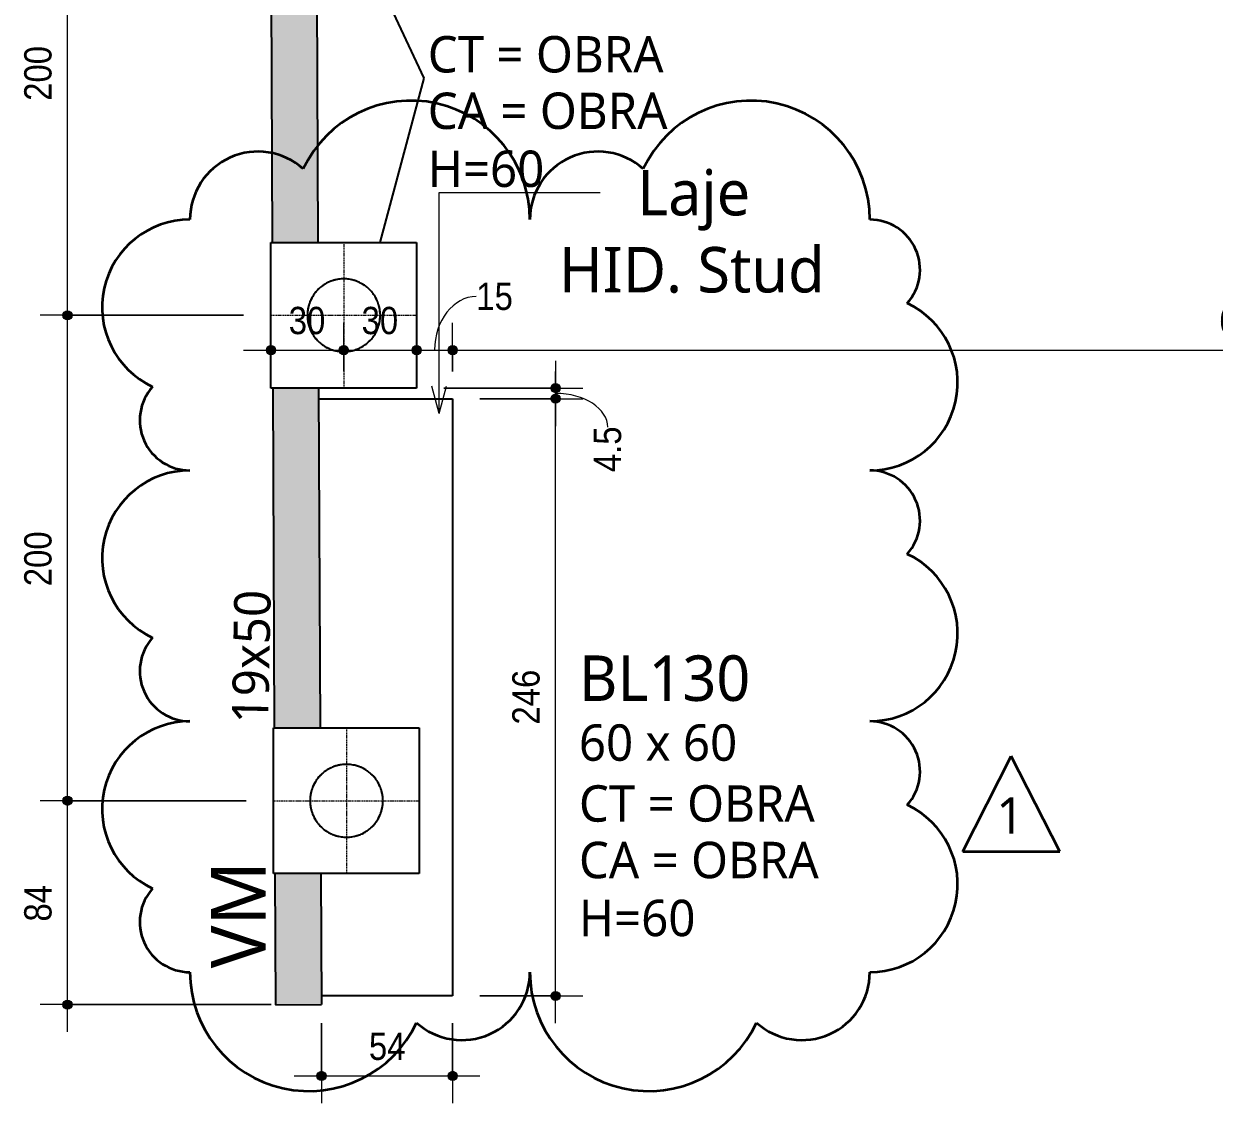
# Model space of a CAD drawing. Extents: x -2131 to 52870, y -3196 to 88043.
# Drawn here: x 41650.6 to 42140.8, y -948.7 to -504.1 of the extents above; entities that cross this region are included whole.
import ezdxf

# ---------------------------------------------------------------- set-up
doc = ezdxf.new("R2010")
doc.units = 0
doc.linetypes.add('Hidden', pattern=[0.714375, 0.47625, -0.238125])
doc.linetypes.add('Traço', pattern=[0.635, 0.3175, -0.3175])
for name, color, linetype, lineweight in [('A-ANNO-DIMS', 7, 'Continuous', 9), ('A-ANNO-DIMS-75', 7, 'Continuous', 9), ('A-DETL-THIN', 7, 'Continuous', 25), ('A-FLOR', 7, 'Continuous', 25), ('G-ANNO-TEXT', 7, 'Continuous', 9), ('S-BEAM', 7, 'Continuous', 25), ('S-FNDN', 7, 'Continuous', 25), ('S-FNDN-HDLN', 7, 'Traço', 18), ('S-FNDN-IDEN', 7, 'Continuous', 9)]:
    doc.layers.add(name, color=color, linetype=linetype, lineweight=lineweight)
doc.layers.add('A-DETL', color=7, linetype='Continuous', lineweight=18, true_color=0x00a600)
doc.layers.add('G-ANNO-REVC', color=1, linetype='Continuous', lineweight=35, true_color=0xff0000)
doc.styles.add('Fira Sans_3', font='', dxfattribs={"width": 0.9, "height": 11.25})
doc.styles.add('Gadugi', font='gadugi.ttf', dxfattribs={"height": 15})
doc.styles.add('Gadugi_6', font='gadugi.ttf', dxfattribs={"height": 22.5})
doc.styles.add('Gadugi_7', font='gadugi.ttf', dxfattribs={"height": 0.2})
doc.styles.add('Gadugi_8', font='gadugi.ttf', dxfattribs={"height": 18.75})
doc.styles.get('Fira Sans_3').set_extended_font_data('Fira Sans')
doc.dimstyles.new('PED_1_5mm_ESQ_3', dxfattribs={"dimscale": 30.48, "dimtxt": 15.344768, "dimasz": 0.492126, "dimexe": 0.369094, "dimexo": 0.369094, "dimgap": 0.073819, "dimtad": 1, "dimdec": 1, "dimrnd": 0.5, "dimdsep": 46, "dimtxsty": 'Fira Sans_3', "dimblk1": 'DOTSMALL', "dimblk2": 'DOTSMALL', "dimsah": 1, "dimcen": 0.09, "dimdle": 0.369094, "dimazin": 0, "dimtfac": 1, "dimtdec": 4, "dimtix": 1, "dimtmove": 0, "dimatfit": 3, "dimfxl": 1, "dimtvp": 1, "dimtolj": 1, "dimtzin": 0, "dimarcsym": 2})
doc.dimstyles.new('PED_1_5mm_ESQ_5', dxfattribs={"dimscale": 30.48, "dimtxt": 15.344768, "dimasz": 0.492126, "dimexe": 0.369094, "dimexo": 0.369094, "dimgap": 0.073819, "dimtad": 1, "dimdec": 1, "dimrnd": 0.5, "dimdsep": 46, "dimtxsty": 'Fira Sans_3', "dimblk1": 'DOTSMALL', "dimblk2": 'DOTSMALL', "dimsah": 1, "dimcen": 0.09, "dimdle": 0.369094, "dimazin": 0, "dimtfac": 1, "dimtdec": 4, "dimtix": 1, "dimtmove": 1, "dimatfit": 3, "dimfxl": 1, "dimtvp": 1, "dimtolj": 1, "dimtzin": 0, "dimarcsym": 2})
doc.dimstyles.new('PED_1_5mm_ESQ_7', dxfattribs={"dimscale": 30.48, "dimtxt": 15.344768, "dimasz": 0.492126, "dimexe": 0.369094, "dimexo": 0.369094, "dimgap": 0.073819, "dimtad": 1, "dimdec": 1, "dimrnd": 0.5, "dimdsep": 46, "dimtxsty": 'Fira Sans_3', "dimblk1": 'DOTSMALL', "dimblk2": 'DOTSMALL', "dimsah": 1, "dimcen": 0.09, "dimdle": 0.369094, "dimazin": 0, "dimtfac": 1, "dimtdec": 4, "dimtix": 1, "dimtmove": 0, "dimatfit": 3, "dimfxl": 1, "dimtvp": 1, "dimtolj": 1, "dimtzin": 0, "dimarcsym": 2})

# ---------------------------------------------------------------- blocks, each defined once
blk = doc.blocks.new('PED_BLRET-1EST_R01_2019_muro_ - 60x60x60-3843966-PL C 001 - FORMA DO TÉRREO')
at = {"layer": 'S-FNDN', "linetype": 'Hidden', "lineweight": 18}
for p, q in [((0, 30), (0, -30)), ((-30, 0), (30, 0))]:
    blk.add_line(p, q, dxfattribs=at)
at = {"layer": 'S-FNDN-HDLN'}
blk.add_circle((0, 0), 15, dxfattribs=at)
blk = doc.blocks.new('DIMBLOCK177-PL C 001 - FORMA DO TÉRREO')
at = {"layer": 'A-ANNO-DIMS-75', "transparency": 16777216}
h = blk.add_hatch(color=256, dxfattribs=at)
edge = h.paths.add_edge_path(flags=0)
edge.add_arc((41869.58, -658.56), 1.88, 0, 360)
h = blk.add_hatch(color=256, dxfattribs=at)
edge = h.paths.add_edge_path(flags=0)
edge.add_arc((41869.58, -904.56), 1.88, 0, 360)
for p, q in [((41869.58, -915.81), (41869.58, -647.31)), ((41838.43, -658.56), (41880.83, -658.56)), ((41869.58, -658.56), (41838.43, -658.56)), ((41838.43, -904.56), (41880.83, -904.56)), ((41869.58, -904.56), (41838.43, -904.56))]:
    blk.add_line(p, q, dxfattribs=at)
for centre in [(41869.58, -658.56), (41869.58, -904.56)]:
    blk.add_circle(centre, 1.88, dxfattribs=at)
at = {"layer": 'A-ANNO-DIMS-75', "color": 0, "transparency": 16777216, "insert": (41851.76, -792.77), "char_height": 11.25, "width": 26.9124, "attachment_point": 1, "rotation": 90, "line_spacing_factor": 1.049215, "style": 'Fira Sans_3'}
blk.add_mtext('246', dxfattribs=at)
blk = doc.blocks.new('_DotSmall')
at = {"color": 0, "linetype": 'ByBlock', "const_width": 0.5}
blk.add_lwpolyline([(-0.0625, 0, 1), (0.0625, 0, 1)], format="xyb", close=True, dxfattribs=at)
blk = doc.blocks.new('DIMBLOCK180-PL C 001 - FORMA DO TÉRREO')
at = {"layer": 'A-ANNO-DIMS-75', "transparency": 16777216}
h = blk.add_hatch(color=256, dxfattribs=at)
edge = h.paths.add_edge_path(flags=0)
edge.add_arc((41752.37, -638.54), 1.88, 0, 360)
h = blk.add_hatch(color=256, dxfattribs=at)
edge = h.paths.add_edge_path(flags=0)
edge.add_arc((41782.37, -638.54), 1.88, 0, 360)
for p, q in [((41752.37, -642.94), (41752.37, -627.29)), ((41782.37, -647.14), (41782.37, -627.29)), ((41741.12, -638.54), (41782.37, -638.54)), ((41752.37, -638.54), (41752.37, -642.94)), ((41782.37, -638.54), (41782.37, -647.14))]:
    blk.add_line(p, q, dxfattribs=at)
for centre in [(41752.37, -638.54), (41782.37, -638.54)]:
    blk.add_circle(centre, 1.88, dxfattribs=at)
at = {"layer": 'A-ANNO-DIMS-75', "color": 0, "transparency": 16777216, "insert": (41759.7, -620.71), "char_height": 11.25, "width": 18.4137, "attachment_point": 1, "line_spacing_factor": 1.049215, "style": 'Fira Sans_3'}
blk.add_mtext('30', dxfattribs=at)
blk = doc.blocks.new('DIMBLOCK181-PL C 001 - FORMA DO TÉRREO')
at = {"layer": 'A-ANNO-DIMS-75', "transparency": 16777216}
h = blk.add_hatch(color=256, dxfattribs=at)
edge = h.paths.add_edge_path(flags=0)
edge.add_arc((41782.37, -638.54), 1.88, 0, 360)
h = blk.add_hatch(color=256, dxfattribs=at)
edge = h.paths.add_edge_path(flags=0)
edge.add_arc((41812.37, -638.54), 1.88, 0, 360)
for p, q in [((41782.37, -647.14), (41782.37, -627.29)), ((41812.37, -647.14), (41812.37, -627.29)), ((41782.37, -638.54), (41812.37, -638.54)), ((41782.37, -638.54), (41782.37, -647.14)), ((41812.37, -638.54), (41812.37, -647.14))]:
    blk.add_line(p, q, dxfattribs=at)
for centre in [(41782.37, -638.54), (41812.37, -638.54)]:
    blk.add_circle(centre, 1.88, dxfattribs=at)
at = {"layer": 'A-ANNO-DIMS-75', "color": 0, "transparency": 16777216, "insert": (41789.7, -620.71), "char_height": 11.25, "width": 18.4137, "attachment_point": 1, "line_spacing_factor": 1.049215, "style": 'Fira Sans_3'}
blk.add_mtext('30', dxfattribs=at)
blk = doc.blocks.new('DIMBLOCK182-PL C 001 - FORMA DO TÉRREO')
at = {"layer": 'A-ANNO-DIMS-75', "transparency": 16777216}
h = blk.add_hatch(color=256, dxfattribs=at)
edge = h.paths.add_edge_path(flags=0)
edge.add_arc((41812.37, -638.54), 1.88, 0, 360)
h = blk.add_hatch(color=256, dxfattribs=at)
edge = h.paths.add_edge_path(flags=0)
edge.add_arc((41827.18, -638.54), 1.88, 0, 360)
for p, q in [((41812.37, -647.14), (41812.37, -627.29)), ((41827.18, -647.31), (41827.18, -627.29)), ((41812.37, -638.54), (41827.18, -638.54)), ((41812.37, -638.54), (41812.37, -647.14)), ((41827.18, -638.54), (41827.18, -647.31))]:
    blk.add_line(p, q, dxfattribs=at)
for centre in [(41812.37, -638.54), (41827.18, -638.54)]:
    blk.add_circle(centre, 1.88, dxfattribs=at)
blk.add_ellipse((41836.95, -638.54), major_axis=(0, 22.06), ratio=0.77827, start_param=0, end_param=1.570796, dxfattribs=at)
at = {"layer": 'A-ANNO-DIMS-75', "color": 0, "transparency": 16777216, "insert": (41836.95, -610.74), "char_height": 11.25, "width": 16.2891, "attachment_point": 1, "line_spacing_factor": 1.049215, "style": 'Fira Sans_3'}
blk.add_mtext('15', dxfattribs=at)
blk = doc.blocks.new('DIMBLOCK183-PL C 001 - FORMA DO TÉRREO')
at = {"layer": 'A-ANNO-DIMS-75', "transparency": 16777216}
h = blk.add_hatch(color=256, dxfattribs=at)
edge = h.paths.add_edge_path(flags=0)
edge.add_arc((41827.18, -638.54), 1.88, 0, 360)
h = blk.add_hatch(color=256, dxfattribs=at)
edge = h.paths.add_edge_path(flags=0)
edge.add_arc((42481.18, -638.54), 1.88, 0, 360)
for p, q in [((41827.18, -647.31), (41827.18, -627.29)), ((42481.18, -647.14), (42481.18, -627.29)), ((41827.18, -638.54), (42492.43, -638.54)), ((41827.18, -638.54), (41827.18, -647.31)), ((42481.18, -638.54), (42481.18, -647.14))]:
    blk.add_line(p, q, dxfattribs=at)
for centre in [(41827.18, -638.54), (42481.18, -638.54)]:
    blk.add_circle(centre, 1.88, dxfattribs=at)
at = {"layer": 'A-ANNO-DIMS-75', "color": 0, "transparency": 16777216, "insert": (42142.87, -620.71), "char_height": 11.25, "width": 27.1484, "attachment_point": 1, "line_spacing_factor": 1.049215, "style": 'Fira Sans_3'}
blk.add_mtext('654', dxfattribs=at)
blk = doc.blocks.new('DIMBLOCK184-PL C 001 - FORMA DO TÉRREO')
at = {"layer": 'A-ANNO-DIMS-75', "transparency": 16777216}
h = blk.add_hatch(color=256, dxfattribs=at)
edge = h.paths.add_edge_path(flags=0)
edge.add_arc((41773.2, -937.5), 1.88, 0, 360)
h = blk.add_hatch(color=256, dxfattribs=at)
edge = h.paths.add_edge_path(flags=0)
edge.add_arc((41827.18, -937.5), 1.88, 0, 360)
for p, q in [((41773.2, -915.81), (41773.2, -948.75)), ((41773.2, -937.5), (41773.2, -915.81)), ((41827.18, -915.81), (41827.18, -948.75)), ((41827.18, -937.5), (41827.18, -915.81)), ((41761.95, -937.5), (41838.43, -937.5))]:
    blk.add_line(p, q, dxfattribs=at)
for centre in [(41773.2, -937.5), (41827.18, -937.5)]:
    blk.add_circle(centre, 1.88, dxfattribs=at)
at = {"layer": 'A-ANNO-DIMS-75', "color": 0, "transparency": 16777216, "insert": (41792.72, -919.67), "char_height": 11.25, "width": 17.9416, "attachment_point": 1, "line_spacing_factor": 1.049215, "style": 'Fira Sans_3'}
blk.add_mtext('54', dxfattribs=at)
blk = doc.blocks.new('DIMBLOCK564-PL C 001 - FORMA DO TÉRREO')
at = {"layer": 'A-ANNO-DIMS-75', "transparency": 16777216}
h = blk.add_hatch(color=256, dxfattribs=at)
edge = h.paths.add_edge_path(flags=0)
edge.add_arc((41869.58, -654.19), 1.88, 0, 360)
h = blk.add_hatch(color=256, dxfattribs=at)
edge = h.paths.add_edge_path(flags=0)
edge.add_arc((41869.58, -658.56), 1.88, 0, 360)
for p, q in [((41869.58, -642.94), (41869.58, -669.81)), ((41823.62, -654.19), (41880.83, -654.19)), ((41869.58, -654.19), (41823.62, -654.19)), ((41838.43, -658.56), (41880.83, -658.56)), ((41869.58, -658.56), (41838.43, -658.56))]:
    blk.add_line(p, q, dxfattribs=at)
for centre in [(41869.58, -654.19), (41869.58, -658.56)]:
    blk.add_circle(centre, 1.88, dxfattribs=at)
blk.add_ellipse((41869.58, -670.31), major_axis=(21.5, 0), ratio=0.648389, start_param=0, end_param=1.570796, dxfattribs=at)
at = {"layer": 'A-ANNO-DIMS-75', "color": 0, "transparency": 16777216, "insert": (41885.34, -688.8), "char_height": 11.25, "width": 22.1909, "attachment_point": 1, "rotation": 90, "line_spacing_factor": 1.049215, "style": 'Fira Sans_3'}
blk.add_mtext('4.5', dxfattribs=at)
blk = doc.blocks.new('DIMBLOCK565-PL C 001 - FORMA DO TÉRREO')
at = {"layer": 'A-ANNO-DIMS-75', "transparency": 16777216}
h = blk.add_hatch(color=256, dxfattribs=at)
edge = h.paths.add_edge_path(flags=0)
edge.add_arc((41668.59, -824.17), 1.88, 0, 360)
h = blk.add_hatch(color=256, dxfattribs=at)
edge = h.paths.add_edge_path(flags=0)
edge.add_arc((41668.59, -908.12), 1.88, 0, 360)
for p, q in [((41742.23, -824.17), (41657.34, -824.17)), ((41668.59, -919.37), (41668.59, -824.17)), ((41668.59, -824.17), (41742.23, -824.17)), ((41752.47, -908.12), (41657.34, -908.12)), ((41668.59, -908.12), (41752.47, -908.12))]:
    blk.add_line(p, q, dxfattribs=at)
for centre in [(41668.59, -824.17), (41668.59, -908.12)]:
    blk.add_circle(centre, 1.88, dxfattribs=at)
at = {"layer": 'A-ANNO-DIMS-75', "color": 0, "transparency": 16777216, "insert": (41650.76, -873.92), "char_height": 11.25, "width": 18.6498, "attachment_point": 1, "rotation": 90, "line_spacing_factor": 1.049215, "style": 'Fira Sans_3'}
blk.add_mtext('84', dxfattribs=at)
blk = doc.blocks.new('DIMBLOCK566-PL C 001 - FORMA DO TÉRREO')
at = {"layer": 'A-ANNO-DIMS-75', "transparency": 16777216}
h = blk.add_hatch(color=256, dxfattribs=at)
edge = h.paths.add_edge_path(flags=0)
edge.add_arc((41668.59, -624.19), 1.88, 0, 360)
h = blk.add_hatch(color=256, dxfattribs=at)
edge = h.paths.add_edge_path(flags=0)
edge.add_arc((41668.59, -824.17), 1.88, 0, 360)
for p, q in [((41741.12, -624.19), (41657.34, -624.19)), ((41668.59, -824.17), (41668.59, -624.19)), ((41668.59, -624.19), (41741.12, -624.19)), ((41742.23, -824.17), (41657.34, -824.17)), ((41668.59, -824.17), (41742.23, -824.17))]:
    blk.add_line(p, q, dxfattribs=at)
for centre in [(41668.59, -624.19), (41668.59, -824.17)]:
    blk.add_circle(centre, 1.88, dxfattribs=at)
at = {"layer": 'A-ANNO-DIMS-75', "color": 0, "transparency": 16777216, "insert": (41650.76, -735.79), "char_height": 11.25, "width": 27.8567, "attachment_point": 1, "rotation": 90, "line_spacing_factor": 1.049215, "style": 'Fira Sans_3'}
blk.add_mtext('200', dxfattribs=at)
blk = doc.blocks.new('DIMBLOCK567-PL C 001 - FORMA DO TÉRREO')
at = {"layer": 'A-ANNO-DIMS-75', "transparency": 16777216}
h = blk.add_hatch(color=256, dxfattribs=at)
edge = h.paths.add_edge_path(flags=0)
edge.add_arc((41668.59, -424.28), 1.88, 0, 360)
h = blk.add_hatch(color=256, dxfattribs=at)
edge = h.paths.add_edge_path(flags=0)
edge.add_arc((41668.59, -624.19), 1.88, 0, 360)
for p, q in [((41740.41, -424.28), (41657.34, -424.28)), ((41668.59, -624.19), (41668.59, -424.28)), ((41668.59, -424.28), (41740.41, -424.28)), ((41741.12, -624.19), (41657.34, -624.19)), ((41668.59, -624.19), (41741.12, -624.19))]:
    blk.add_line(p, q, dxfattribs=at)
for centre in [(41668.59, -424.28), (41668.59, -624.19)]:
    blk.add_circle(centre, 1.88, dxfattribs=at)
at = {"layer": 'A-ANNO-DIMS-75', "color": 0, "transparency": 16777216, "insert": (41650.76, -535.84), "char_height": 11.25, "width": 27.8567, "attachment_point": 1, "rotation": 90, "line_spacing_factor": 1.049215, "style": 'Fira Sans_3'}
blk.add_mtext('200', dxfattribs=at)
blk = doc.blocks.new('PED_TAG_BLOCO - BLOCO-3844252-PL C 001 - FORMA DO TÉRREO')
at = {"layer": 'S-FNDN-IDEN', "char_height": 0.2, "attachment_point": 1, "style": 'Gadugi_7'}
for s, insert, width in [('CT = OBRA', (-0.9768, -0.9984), 1.715611), ('CA = OBRA', (-0.9768, -1.3088), 1.755696)]:
    blk.add_mtext(s, dxfattribs=dict(at, insert=insert, width=width))
blk = doc.blocks.new('Family - ___-3895175-PL C 001 - FORMA DO TÉRREO')
at = {"layer": 'G-ANNO-REVC'}
for centre, radius, start, end in [((-2430.03, -584.76), 49, 0, 154.7912), ((-2290.03, -584.76), 49, 0, 154.7912), ((-2493.03, -584.76), 28, 48.1897, 180), ((-2353.03, -584.76), 28, 48.1897, 180), ((-2521.03, -620.93), 36.17, 90, 244.7912), ((-2241.03, -605.43), 20.67, 318.1897, 90), ((-2241.03, -651.93), 36.17, 270, 64.7912), ((-2521.03, -667.43), 20.67, 138.1897, 270), ((-2521.03, -724.26), 36.17, 90, 244.7912), ((-2241.03, -708.76), 20.67, 318.1897, 90), ((-2241.03, -755.26), 36.17, 270, 64.7912), ((-2521.03, -770.76), 20.67, 138.1897, 270), ((-2521.03, -827.6), 36.17, 90, 244.7912), ((-2241.03, -812.1), 20.67, 318.1897, 90), ((-2241.03, -858.6), 36.17, 270, 64.7912), ((-2521.03, -874.1), 20.67, 138.1897, 270), ((-2472.03, -894.76), 49, 180, 334.7912), ((-2409.03, -894.76), 28, 228.1897, 360), ((-2332.03, -894.76), 49, 180, 334.7912), ((-2269.03, -894.76), 28, 228.1897, 360)]:
    blk.add_arc(centre, radius, start, end, dxfattribs=at)

msp = doc.modelspace()

# ---------------------------------------------------------------- hatches: boundary and pattern name
at = {"layer": 'S-BEAM', "true_color": 0x800080}
for points in [[(41752.841, -594.191), (41771.841, -594.191), (41771.227, -454.28), (41752.227, -454.28), (41752.7, -562.016)], [(41772.123, -794.174), (41772.718, -794.174), (41772.104, -654.191), (41753.104, -654.191), (41753.718, -794.174)], [(41754.218, -908.166), (41773.217, -908.082), (41772.981, -854.174), (41753.981, -854.174), (41754.168, -896.95)]]:
    msp.add_hatch(color=216, dxfattribs=at).paths.add_polyline_path(points, flags=0)

# ---------------------------------------------------------------- linework, layer by layer
at = {"layer": 'A-DETL', "color": 1, "lineweight": 35, "true_color": 0xff0000}
for p, q in [((42037.261, -845.056), (42057.236, -805.851)), ((42077.212, -845.056), (42057.236, -805.851)), ((42037.261, -845.056), (42077.212, -845.056))]:
    msp.add_line(p, q, dxfattribs=at)
at = {"layer": 'A-DETL-THIN'}
for p, q in [((41815.489, -526.576), (41781.657, -454.28)), ((41797.371, -594.191), (41815.489, -526.576))]:
    msp.add_line(p, q, dxfattribs=at)
at = {"layer": 'A-FLOR'}
for p, q in [((41772.123, -658.556), (41827.184, -658.556)), ((41827.184, -658.556), (41827.184, -904.555)), ((41827.184, -904.555), (41773.202, -904.555))]:
    msp.add_line(p, q, dxfattribs=at)
at = {"layer": 'G-ANNO-TEXT'}
for p, q in [((41821.623, -573.671), (41855.68, -573.671)), ((41821.623, -664.604), (41821.623, -573.671)), ((41855.68, -573.671), (41887.926, -573.671)), ((41821.623, -664.604), (41818.609, -653.354)), ((41821.623, -664.604), (41824.638, -653.354))]:
    msp.add_line(p, q, dxfattribs=at)
at = {"layer": 'S-BEAM'}
for p, q in [((41752.227, -454.28), (41752.841, -594.191)), ((41771.841, -594.191), (41771.227, -454.28)), ((41753.104, -654.191), (41753.718, -794.174)), ((41772.718, -794.174), (41772.104, -654.191)), ((41753.981, -854.174), (41754.218, -908.166)), ((41772.981, -854.174), (41773.217, -908.082)), ((41754.218, -908.166), (41773.217, -908.082))]:
    msp.add_line(p, q, dxfattribs=at)
at = {"layer": 'S-FNDN'}
for p, q in [((41752.371, -654.191), (41752.371, -594.191)), ((41752.371, -594.191), (41812.371, -594.191)), ((41812.371, -594.191), (41812.371, -654.191)), ((41812.371, -654.191), (41752.371, -654.191)), ((41753.478, -854.174), (41753.478, -794.174)), ((41753.478, -794.174), (41813.478, -794.174)), ((41813.478, -794.174), (41813.478, -854.174)), ((41813.478, -854.174), (41753.478, -854.174))]:
    msp.add_line(p, q, dxfattribs=at)
for centre, start, end in [((41782.371, -624.191), 125.2594, 134.06004), ((41782.371, -624.191), 121.0163, 126.01863), ((41782.371, -624.191), 117.48585, 124.88593), ((41782.371, -624.191), 117.1796, 118.9837), ((41782.371, -624.191), 108.45079, 117.29175), ((41782.371, -624.191), 103.91373, 110.14131), ((41782.371, -624.191), 100.70652, 108.02005), ((41782.371, -624.191), 101.43322, 103.75583), ((41782.371, -624.191), 91.6216, 100.52478), ((41782.371, -624.191), 87.73757, 94.33517), ((41782.371, -624.191), 83.92964, 91.11273), ((41782.371, -624.191), 85.66483, 87.55149), ((41782.371, -624.191), 74.75794, 83.75875), ((41782.371, -624.191), 71.52196, 78.56678), ((41782.371, -624.191), 67.15466, 74.13618), ((41782.371, -624.191), 69.85869, 71.29506), ((41782.371, -624.191), 57.83003, 66.99336), ((41782.371, -624.191), 55.22874, 62.8204), ((41782.371, -624.191), 50.38113, 57.03082), ((41782.371, -624.191), 53.98137, 54.93756), ((41782.371, -624.191), 40.76055, 50.22838), ((41782.371, -624.191), 151.0549, 158.54617), ((41782.371, -624.191), 152.44851, 158.35287), ((41782.371, -624.191), 148.63648, 152.26243), ((41782.371, -624.191), 142.05481, 150.83012), ((41782.371, -624.191), 141.75849, 142.0538), ((41782.371, -624.191), 134.26833, 141.72512), ((41782.371, -624.191), 136.24417, 141.08064), ((41782.371, -624.191), 132.91237, 136.08627), ((41782.371, -624.191), 38.75996, 47.08763), ((41782.371, -624.191), 33.60869, 39.64187), ((41782.371, -624.191), 37.9462, 38.35287), ((41782.371, -624.191), 23.2661, 33.46361), ((41782.371, -624.191), 21.75849, 31.36352), ((41782.371, -624.191), 167.84677, 175.35438), ((41782.371, -624.191), 168.70494, 174.93756), ((41782.371, -624.191), 164.35508, 168.47804), ((41782.371, -624.191), 158.84132, 167.60263), ((41782.371, -624.191), 16.83706, 21.40185), ((41782.371, -624.191), 2.7962, 16.69887), ((41782.371, -624.191), 1.59698, 15.64492), ((41782.371, -624.191), 175.62159, 180), ((41782.371, -624.191), 180, 184.37841), ((41782.371, -624.191), 175.22874, 178.40302), ((41782.371, -624.191), 181.59698, 184.77126), ((41782.371, -624.191), 184.64562, 192.15323), ((41782.371, -624.191), 185.06244, 191.29506), ((41782.371, -624.191), 191.52196, 195.64492), ((41782.371, -624.191), 192.39737, 201.15868), ((41782.371, -624.191), 343.30113, 357.2038), ((41782.371, -624.191), 344.35508, 358.40302), ((41782.371, -624.191), 201.45383, 208.9451), ((41782.371, -624.191), 201.64713, 207.55149), ((41782.371, -624.191), 207.73757, 211.36352), ((41782.371, -624.191), 209.16988, 217.94519), ((41782.371, -624.191), 326.53639, 336.7339), ((41782.371, -624.191), 328.63648, 338.24151), ((41782.371, -624.191), 338.59815, 343.16294), ((41782.371, -624.191), 217.9462, 218.24151), ((41782.371, -624.191), 218.27488, 225.73167), ((41782.371, -624.191), 218.91936, 223.75583), ((41782.371, -624.191), 223.91373, 227.08763), ((41782.371, -624.191), 225.93996, 234.7406), ((41782.371, -624.191), 233.98137, 238.9837), ((41782.371, -624.191), 235.11407, 242.51415), ((41782.371, -624.191), 293.00664, 302.16997), ((41782.371, -624.191), 297.1796, 304.77126), ((41782.371, -624.191), 302.96918, 309.61887), ((41782.371, -624.191), 305.06244, 306.01863), ((41782.371, -624.191), 309.77162, 319.23945), ((41782.371, -624.191), 312.91237, 321.24004), ((41782.371, -624.191), 320.35813, 326.39131), ((41782.371, -624.191), 321.64713, 322.0538), ((41782.371, -624.191), 241.0163, 242.8204), ((41782.371, -624.191), 242.70825, 251.54921), ((41782.371, -624.191), 249.85869, 256.08627), ((41782.371, -624.191), 251.97995, 259.29348), ((41782.371, -624.191), 256.24417, 258.56678), ((41782.371, -624.191), 259.47522, 268.3784), ((41782.371, -624.191), 265.66483, 272.26243), ((41782.371, -624.191), 268.88727, 276.07036), ((41782.371, -624.191), 272.44851, 274.33517), ((41782.371, -624.191), 276.24125, 285.24206), ((41782.371, -624.191), 281.43322, 288.47804), ((41782.371, -624.191), 285.86382, 292.84534), ((41782.371, -624.191), 288.70494, 290.14131), ((41783.478, -824.174), 134.26833, 141.72512), ((41783.478, -824.174), 132.91237, 136.08627), ((41783.478, -824.174), 125.2594, 134.06004), ((41783.478, -824.174), 121.0163, 126.01863), ((41783.478, -824.174), 117.48585, 124.88593), ((41783.478, -824.174), 117.1796, 118.9837), ((41783.478, -824.174), 108.45079, 117.29175), ((41783.478, -824.174), 103.91373, 110.14131), ((41783.478, -824.174), 100.70652, 108.02005), ((41783.478, -824.174), 101.43322, 103.75583), ((41783.478, -824.174), 91.6216, 100.52478), ((41783.478, -824.174), 87.73757, 94.33517), ((41783.478, -824.174), 83.92964, 91.11273), ((41783.478, -824.174), 85.66483, 87.55149), ((41783.478, -824.174), 74.75794, 83.75875), ((41783.478, -824.174), 71.52196, 78.56678), ((41783.478, -824.174), 67.15466, 74.13618), ((41783.478, -824.174), 69.85869, 71.29506), ((41783.478, -824.174), 57.83003, 66.99336), ((41783.478, -824.174), 55.22874, 62.8204), ((41783.478, -824.174), 50.38113, 57.03082), ((41783.478, -824.174), 53.98137, 54.93756), ((41783.478, -824.174), 40.76055, 50.22838), ((41783.478, -824.174), 38.75996, 47.08763), ((41783.478, -824.174), 151.0549, 158.54617), ((41783.478, -824.174), 152.44851, 158.35287), ((41783.478, -824.174), 148.63648, 152.26243), ((41783.478, -824.174), 142.05481, 150.83012), ((41783.478, -824.174), 141.75849, 142.0538), ((41783.478, -824.174), 136.24417, 141.08064), ((41783.478, -824.174), 33.60869, 39.64187), ((41783.478, -824.174), 37.9462, 38.35287), ((41783.478, -824.174), 23.2661, 33.46361), ((41783.478, -824.174), 21.75849, 31.36352), ((41783.478, -824.174), 175.62159, 180), ((41783.478, -824.174), 175.22874, 178.40302), ((41783.478, -824.174), 167.84677, 175.35438), ((41783.478, -824.174), 168.70494, 174.93756), ((41783.478, -824.174), 164.35508, 168.47804), ((41783.478, -824.174), 158.84132, 167.60263), ((41783.478, -824.174), 16.83706, 21.40185), ((41783.478, -824.174), 2.7962, 16.69887), ((41783.478, -824.174), 1.59698, 15.64492), ((41783.478, -824.174), 180, 184.37841), ((41783.478, -824.174), 181.59698, 184.77126), ((41783.478, -824.174), 184.64562, 192.15323), ((41783.478, -824.174), 185.06244, 191.29506), ((41783.478, -824.174), 191.52196, 195.64492), ((41783.478, -824.174), 192.39737, 201.15868), ((41783.478, -824.174), 343.30113, 357.2038), ((41783.478, -824.174), 344.35508, 358.40302), ((41783.478, -824.174), 201.45383, 208.9451), ((41783.478, -824.174), 201.64713, 207.55149), ((41783.478, -824.174), 207.73757, 211.36352), ((41783.478, -824.174), 209.16988, 217.94519), ((41783.478, -824.174), 320.35813, 326.39131), ((41783.478, -824.174), 326.53639, 336.7339), ((41783.478, -824.174), 328.63648, 338.24151), ((41783.478, -824.174), 338.59815, 343.16294), ((41783.478, -824.174), 217.9462, 218.24151), ((41783.478, -824.174), 218.27488, 225.73167), ((41783.478, -824.174), 218.91936, 223.75583), ((41783.478, -824.174), 223.91373, 227.08763), ((41783.478, -824.174), 225.93996, 234.7406), ((41783.478, -824.174), 233.98137, 238.9837), ((41783.478, -824.174), 235.11407, 242.51415), ((41783.478, -824.174), 241.0163, 242.8204), ((41783.478, -824.174), 242.70825, 251.54921), ((41783.478, -824.174), 249.85869, 256.08627), ((41783.478, -824.174), 285.86382, 292.84534), ((41783.478, -824.174), 288.70494, 290.14131), ((41783.478, -824.174), 293.00664, 302.16997), ((41783.478, -824.174), 297.1796, 304.77126), ((41783.478, -824.174), 302.96918, 309.61887), ((41783.478, -824.174), 305.06244, 306.01863), ((41783.478, -824.174), 309.77162, 319.23945), ((41783.478, -824.174), 312.91237, 321.24004), ((41783.478, -824.174), 321.64713, 322.0538), ((41783.478, -824.174), 251.97995, 259.29348), ((41783.478, -824.174), 256.24417, 258.56678), ((41783.478, -824.174), 259.47522, 268.3784), ((41783.478, -824.174), 265.66483, 272.26243), ((41783.478, -824.174), 268.88727, 276.07036), ((41783.478, -824.174), 272.44851, 274.33517), ((41783.478, -824.174), 276.24125, 285.24206), ((41783.478, -824.174), 281.43322, 288.47804)]:
    msp.add_arc(centre, 15, start, end, dxfattribs=at)
at = {"layer": 'S-FNDN-HDLN'}
for centre, start, end in [((41782.371, -624.191), 126.47543, 132.7232), ((41782.371, -624.191), 110.49686, 116.96554), ((41782.371, -624.191), 98.91936, 101.18656), ((41782.371, -624.191), 94.62636, 98.24151), ((41782.371, -624.191), 81.64713, 85.37364), ((41782.371, -624.191), 78.81344, 81.24004), ((41782.371, -624.191), 65.06244, 69.50314), ((41782.371, -624.191), 63.03446, 64.77126), ((41782.371, -624.191), 48.70494, 53.52457), ((41782.371, -624.191), 142.69296, 148.46694), ((41782.371, -624.191), 47.2768, 48.47804), ((41782.371, -624.191), 32.44851, 37.30704), ((41782.371, -624.191), 31.53306, 32.26243), ((41782.371, -624.191), 159.62892, 164.2014), ((41782.371, -624.191), 16.24417, 20.37108), ((41782.371, -624.191), 15.7986, 16.08627), ((41782.371, -624.191), 195.7986, 200.37108), ((41782.371, -624.191), 211.53306, 217.30704), ((41782.371, -624.191), 322.69296, 327.55149), ((41782.371, -624.191), 327.73757, 328.46694), ((41782.371, -624.191), 339.62892, 343.75583), ((41782.371, -624.191), 343.91373, 344.2014), ((41782.371, -624.191), 227.2768, 233.52457), ((41782.371, -624.191), 306.47543, 311.29506), ((41782.371, -624.191), 311.52196, 312.7232), ((41782.371, -624.191), 243.03446, 249.50314), ((41782.371, -624.191), 258.81344, 261.08064), ((41782.371, -624.191), 261.75849, 265.37364), ((41782.371, -624.191), 274.62636, 278.35287), ((41782.371, -624.191), 278.75996, 281.18656), ((41782.371, -624.191), 290.49686, 294.93756), ((41782.371, -624.191), 295.22874, 296.96554), ((41783.478, -824.174), 126.47543, 132.7232), ((41783.478, -824.174), 110.49686, 116.96554), ((41783.478, -824.174), 98.91936, 101.18656), ((41783.478, -824.174), 94.62636, 98.24151), ((41783.478, -824.174), 81.64713, 85.37364), ((41783.478, -824.174), 78.81344, 81.24004), ((41783.478, -824.174), 65.06244, 69.50314), ((41783.478, -824.174), 63.03446, 64.77126), ((41783.478, -824.174), 48.70494, 53.52457), ((41783.478, -824.174), 47.2768, 48.47804), ((41783.478, -824.174), 142.69296, 148.46694), ((41783.478, -824.174), 32.44851, 37.30704), ((41783.478, -824.174), 31.53306, 32.26243), ((41783.478, -824.174), 159.62892, 164.2014), ((41783.478, -824.174), 16.24417, 20.37108), ((41783.478, -824.174), 15.7986, 16.08627), ((41783.478, -824.174), 195.7986, 200.37108), ((41783.478, -824.174), 339.62892, 343.75583), ((41783.478, -824.174), 343.91373, 344.2014), ((41783.478, -824.174), 211.53306, 217.30704), ((41783.478, -824.174), 322.69296, 327.55149), ((41783.478, -824.174), 327.73757, 328.46694), ((41783.478, -824.174), 227.2768, 233.52457), ((41783.478, -824.174), 243.03446, 249.50314), ((41783.478, -824.174), 290.49686, 294.93756), ((41783.478, -824.174), 295.22874, 296.96554), ((41783.478, -824.174), 306.47543, 311.29506), ((41783.478, -824.174), 311.52196, 312.7232), ((41783.478, -824.174), 258.81344, 261.08064), ((41783.478, -824.174), 261.75849, 265.37364), ((41783.478, -824.174), 274.62636, 278.35287), ((41783.478, -824.174), 278.75996, 281.18656)]:
    msp.add_arc(centre, 15, start, end, dxfattribs=at)

# ---------------------------------------------------------------- block references
at = {"layer": 'G-ANNO-REVC'}
msp.add_blockref('Family - ___-3895175-PL C 001 - FORMA DO TÉRREO', (44240.043, 0), dxfattribs=at)
at = {"layer": 'S-FNDN', "linetype": 'Hidden', "lineweight": 18}
for p in [(41782.371, -624.191), (41783.478, -824.174)]:
    msp.add_blockref('PED_BLRET-1EST_R01_2019_muro_ - 60x60x60-3843966-PL C 001 - FORMA DO TÉRREO', p, dxfattribs=at)
at = {"layer": 'S-FNDN-IDEN', "xscale": 74.99999999999996, "yscale": 74.99999999999996, "zscale": 74.99999999999996}
for p in [(41890.197, -434.289), (41952.458, -742.902)]:
    msp.add_blockref('PED_TAG_BLOCO - BLOCO-3844252-PL C 001 - FORMA DO TÉRREO', p, dxfattribs=at)

# ---------------------------------------------------------------- texts
at = {"layer": 'G-ANNO-TEXT', "char_height": 18.75, "attachment_point": 1, "style": 'Gadugi_8'}
for s, insert, width in [('Laje', (41903.166, -564.296), 55.9177), ('HID. Stud', (41870.92, -596.046), 133.48097)]:
    msp.add_mtext(s, dxfattribs=dict(at, insert=insert, width=width))
at = {"layer": 'G-ANNO-TEXT', "attachment_point": 1}
for s, insert, char_height, width, rotation, style in [('19x50', (41736.229, -792.169), 15, 67.34175, 88.86287, 'Gadugi'), ('VM', (41727.732, -893.147), 22.5, 58.32277, 90, 'Gadugi_6')]:
    msp.add_mtext(s, dxfattribs=dict(at, insert=insert, char_height=char_height, width=width, rotation=rotation, style=style))
at = {"layer": 'G-ANNO-TEXT', "color": 1, "true_color": 0xff0000, "insert": (42051.156, -822.735), "char_height": 15, "width": 13.82911, "attachment_point": 1, "style": 'Gadugi'}
msp.add_mtext('1', dxfattribs=at)
at = {"layer": 'S-FNDN-IDEN', "char_height": 15, "attachment_point": 1, "style": 'Gadugi'}
for s, insert, width in [('H=60', (41816.937, -556.341), 63.73416), ('60 x 60', (41879.198, -792.701), 81.77212), ('H=60', (41879.198, -864.955), 63.73416)]:
    msp.add_mtext(s, dxfattribs=dict(at, insert=insert, width=width))
at = {"layer": 'S-FNDN-IDEN', "color": 5, "true_color": 0x0000ff, "insert": (41879.198, -764.288), "char_height": 18.75, "width": 85.37972, "attachment_point": 1, "style": 'Gadugi_8'}
msp.add_mtext('BL130', dxfattribs=at)

# ---------------------------------------------------------------- dimensions: what is measured, and where the dimension line sits
at = {"layer": 'A-ANNO-DIMS'}
for base, p1, p2, dimstyle, override, picture, middle in [((41668.59, -424.28), (41752.371, -624.191), (41751.657, -424.28), 'PED_1_5mm_ESQ_7', {"dimpost": '<>', "dimfxl": 199.911728}, 'DIMBLOCK567-PL C 001 - FORMA DO TÉRREO', (41660.617, -524.235)), ((41668.59, -624.191), (41753.478, -824.174), (41752.371, -624.191), 'PED_1_5mm_ESQ_7', {"dimpost": '<>', "dimfxl": 199.98588}, 'DIMBLOCK566-PL C 001 - FORMA DO TÉRREO', (41660.617, -724.182)), ((41869.584, -658.556), (41827.184, -904.555), (41827.184, -658.556), 'PED_1_5mm_ESQ_3', {"dimpost": '<>', "dimfxl": 245.998808}, 'DIMBLOCK177-PL C 001 - FORMA DO TÉRREO', (41861.611, -781.556)), ((41668.5899, -824.1735), (41763.7175, -908.1241), (41753.4775, -824.1735), 'PED_1_5mm_ESQ_7', {"dimpost": '<>', "dimfxl": 84.572798}, 'DIMBLOCK565-PL C 001 - FORMA DO TÉRREO', (41660.6169, -866.1488))]:
    dim = msp.add_linear_dim(base=base, p1=p1, p2=p2, angle=90, dimstyle=dimstyle, override=override, dxfattribs=at)
    dim.commit()
    dim.dimension.update_dxf_attribs({"geometry": picture, "text_midpoint": middle})
dim = msp.add_linear_dim(base=(41827.184, -638.541), p1=(41812.371, -635.89), p2=(41827.184, -658.556), dimstyle='PED_1_5mm_ESQ_5', override={"dimpost": '<>', "dimfxl": 27.077453}, dxfattribs=at)
dim.commit()
dim.dimension.update_dxf_attribs({"geometry": 'DIMBLOCK182-PL C 001 - FORMA DO TÉRREO', "text_midpoint": (41845.091, -618.239), "dimtype": 160})
for base, p1, p2, override, picture, middle in [((41782.371, -638.541), (41752.371, -654.191), (41782.371, -635.89), {"dimpost": '<>', "dimfxl": 35.141497}, 'DIMBLOCK180-PL C 001 - FORMA DO TÉRREO', (41767.371, -630.568)), ((41812.371, -638.541), (41782.371, -635.89), (41812.371, -635.89), {"dimpost": '<>', "dimfxl": 30}, 'DIMBLOCK181-PL C 001 - FORMA DO TÉRREO', (41797.371, -630.568)), ((42481.183, -638.541), (41827.184, -658.556), (42481.183, -635.89), {"dimpost": '<>', "dimfxl": 654.391555}, 'DIMBLOCK183-PL C 001 - FORMA DO TÉRREO', (42154.183, -630.568)), ((41827.184, -937.496), (41773.202, -904.555), (41827.184, -904.555), {"dimpost": '<>', "dimfxl": 53.982079}, 'DIMBLOCK184-PL C 001 - FORMA DO TÉRREO', (41800.193, -929.523))]:
    dim = msp.add_linear_dim(base=base, p1=p1, p2=p2, dimstyle='PED_1_5mm_ESQ_3', override=override, dxfattribs=at)
    dim.commit()
    dim.dimension.update_dxf_attribs({"geometry": picture, "text_midpoint": middle})
dim = msp.add_linear_dim(base=(41869.584, -658.556), p1=(41812.371, -654.191), p2=(41827.184, -658.556), angle=90, dimstyle='PED_1_5mm_ESQ_5', override={"dimpost": '<>', "dimfxl": 15.442606}, dxfattribs=at)
dim.commit()
dim.dimension.update_dxf_attribs({"geometry": 'DIMBLOCK564-PL C 001 - FORMA DO TÉRREO', "text_midpoint": (41892.839, -677.709), "dimtype": 160, "text_rotation": 90})

doc.saveas('drawing.dxf')
